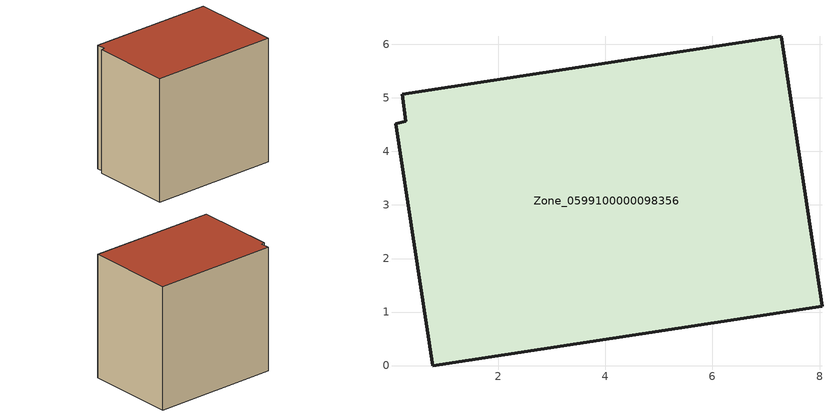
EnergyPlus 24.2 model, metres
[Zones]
Zone_0599100000098356
 floor ground (C_G): 0.27,4.57 0.2,5.07 7.28,6.15 8.05,1.11 0.77,0 0.08,4.52 z0
 wall outside (C_F): 8.05,1.11 7.28,6.15 0.2,5.07 0.27,4.57 0.08,4.52 0.77,0 8.05,1.11 z0:7.03
 roof outside (C_R): 0.2,5.07 0.27,4.57 0.08,4.52 0.77,0 8.05,1.11 7.28,6.15 z7.03
[BUILDING]
Pand.0599100000098356: North Axis=0; Terrain=City; Loads Convergence Tolerance Value=0.04; Temperature Convergence Tolerance Value=0.4; Solar Distribution=FullExterior; Maximum Number of Warmup Days=25; Minimum Number of Warmup Days=1
[Site:Location]
Rotterdam.The.Hague.AP_ZH_NLD Design_Conditions: Latitude=51.96; Longitude=4.45; Time Zone=1; Elevation=-4.5
[SITE:GROUNDTEMPERATURE:BUILDINGSURFACE]
18, 18, 18, 18, 18, 18, 18, 18, 18, 18, 18, 18
[MATERIAL] Thermal Absorptance=0.9; Solar Absorptance=0.7; Visible Absorptance=0.7
Name | Roughness | Thickness | Conductivity | Density | Specific Heat
G.TI.1946 | MediumSmooth | 0.15 | 1 | 540 | 1210
F.TI.1946 | Rough | 0.3 | 0.857143 | 1920 | 840
R.TI.1946 | MediumRough | 0.2 | 0.1 | 1500 | 1000
[CONSTRUCTION]
C_G: G.TI.1946
C_F: F.TI.1946
C_R: R.TI.1946
[ZONE]
Zone_0599100000098356: Type=1; Multiplier=1; Ceiling Height=Autocalculate; Volume=Autocalculate; Floor Area=autocalculate; Part of Total Floor Area=Yes
[ZONEINFILTRATION:DESIGNFLOWRATE]
Infil_Zone_0599100000098356: Zone or ZoneList or Space or SpaceList=Zone_0599100000098356; Schedule=AlwaysOn; Design Flow Rate Calculation Method=Flow/Area; Flow Rate per Floor Area=0.003; Constant Term Coefficient=1; Temperature Term Coefficient=0; Velocity Term Coefficient=0; Velocity Squared Term Coefficient=0
[HVACTEMPLATE:ZONE:IDEALLOADSAIRSYSTEM]
Zone_0599100000098356: Maximum Heating Supply Air Temperature=50; Minimum Cooling Supply Air Temperature=13; Maximum Heating Supply Air Humidity Ratio=0.0156; Minimum Cooling Supply Air Humidity Ratio=0.0077; Heating Limit=NoLimit; Cooling Limit=NoLimit; Dehumidification Control Type=ConstantSensibleHeatRatio; Cooling Sensible Heat Ratio=0.7; Dehumidification Setpoint=60; Humidification Control Type=None; Humidification Setpoint=30; Outdoor Air Method=None; Outdoor Air Flow Rate per Person=0.00944; Outdoor Air Flow Rate per Zone Floor Area=0; Outdoor Air Flow Rate per Zone=0; Demand Controlled Ventilation Type=None; Outdoor Air Economizer Type=NoEconomizer; Heat Recovery Type=None; Sensible Heat Recovery Effectiveness=0.7; Latent Heat Recovery Effectiveness=0.65
[ZONECONTROL:THERMOSTAT]
ThermostatControl_Zone_0599100000098356: Zone or ZoneList=Zone_0599100000098356; Control Type Schedule=DualSetpointControlType; Control 1=Thermostat_Zone_0599100000098356; Temperature Difference Between Cutout And Setpoint=0
[THERMOSTATSETPOINT:DUALSETPOINT]
Thermostat_Zone_0599100000098356: Heating Setpoint Temperature Schedule=HeatingSetpoint_Zone_0599100000098356; Cooling Setpoint Temperature Schedule=CoolingSetpoint_Zone_0599100000098356
[SCHEDULE:COMPACT]
HeatingSetpoint_Zone_0599100000098356: Through: 12/31, For: AllDays, Until: 24:00, 21
CoolingSetpoint_Zone_0599100000098356: Through: 12/31, For: AllDays, Until: 24:00, 24
DualSetpointControlType: Through: 12/31, For: AllDays, Until: 24:00, 4
AlwaysOn: Through: 12/31, For: AllDays, Until: 24:00, 1
